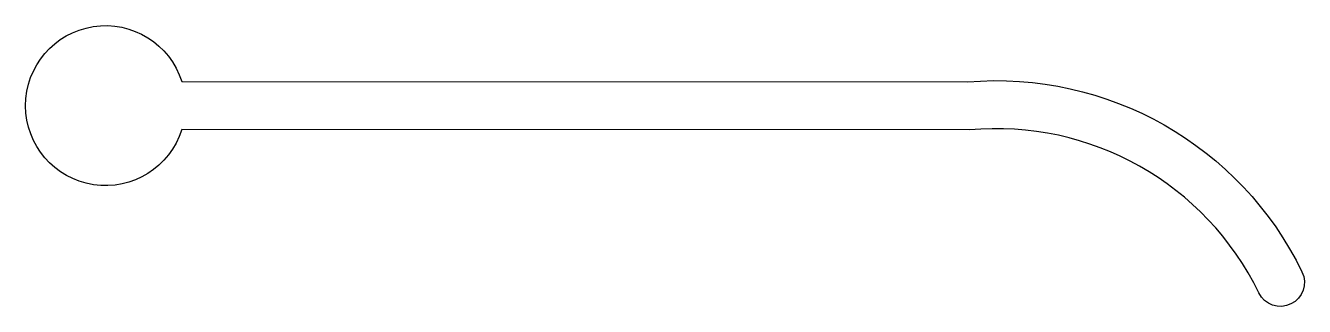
# Model space of a CAD drawing. Extents: x 130.7 to 162.7, y 237.3 to 244.3.
import ezdxf

# ---------------------------------------------------------------- set-up
doc = ezdxf.new("R2010")
doc.units = 0
doc.layers.get('0').update_dxf_attribs({"linetype": 'CONTINUOUS'})

msp = doc.modelspace()

# ---------------------------------------------------------------- linework, layer by layer
msp.add_lwpolyline([(162.648, 238.184, -1), (161.569, 237.659, 0.31213), (154.332, 241.733), (134.62, 241.741, -6.513127), (134.619, 242.941), (154.279, 242.933, -0.310265)], format="xyb", close=True)

doc.saveas('drawing.dxf')
